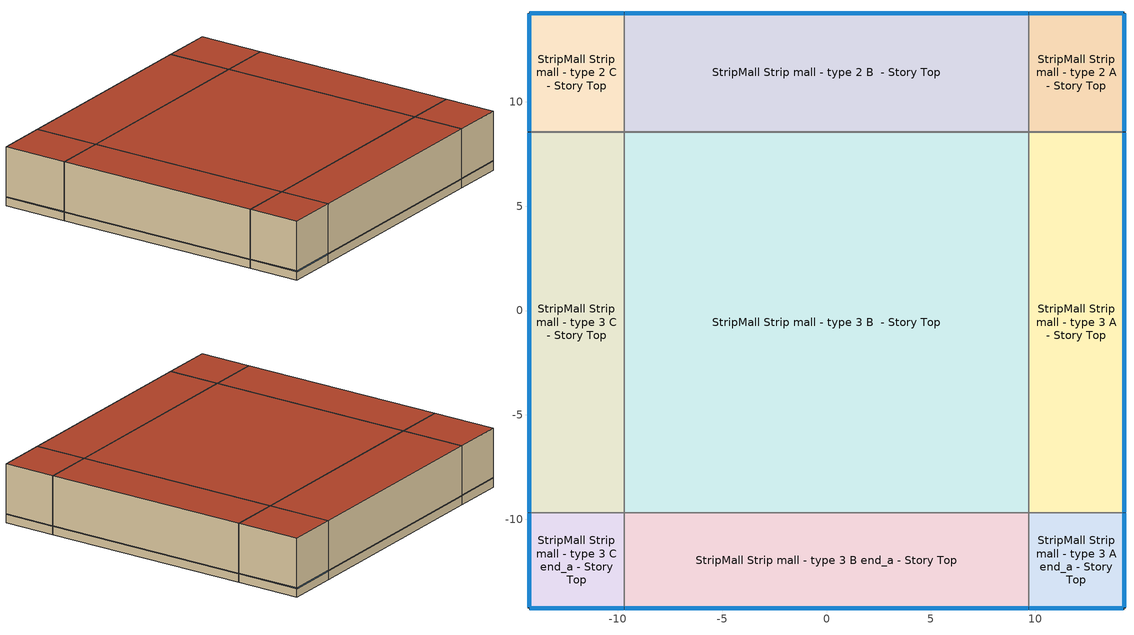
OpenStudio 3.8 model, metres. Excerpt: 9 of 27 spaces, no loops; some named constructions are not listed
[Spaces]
StripMall Strip mall - type 3 A end_a - Story Top
 floor adiabatic (Typical Interior Floor): 14.26,-14.26 9.68,-14.26 9.68,-9.68 14.26,-9.68 z5.18
 wall outside: 9.68,-14.26 14.26,-14.26 14.26,-9.68 z5.18:10.36
 wall to StripMall Strip mall - type 3 B end_a - Story Top: 9.68,-9.68 9.68,-14.26 z5.18:10.36
 wall to StripMall Strip mall - type 3 A  - Story Top: 14.26,-9.68 9.68,-9.68 z5.18:10.36
 window (Window U-0.75 SHGC 0.65): 14.26,-14.23 14.26,-9.71 / 9.71,-14.26 14.23,-14.26 z5.94:6
 roof outside: 14.26,-9.68 9.68,-9.68 9.68,-14.26 14.26,-14.26 z10.36
StripMall Strip mall - type 3 B end_a - Story Top
 floor adiabatic (Typical Interior Floor): 9.68,-14.26 -9.68,-14.26 -9.68,-9.68 9.68,-9.68 z5.18
 wall outside: -9.68,-14.26 9.68,-14.26 z5.18:10.36
 wall to StripMall Strip mall - type 3 C end_a - Story Top: -9.68,-9.68 -9.68,-14.26 z5.18:10.36
 wall to StripMall Strip mall - type 3 B  - Story Top: 9.68,-9.68 -9.68,-9.68 z5.18:10.36
 window (Window U-0.75 SHGC 0.65): -9.66,-14.26 9.66,-14.26 z5.94:6
 roof outside: 9.68,-9.68 -9.68,-9.68 -9.68,-14.26 9.68,-14.26 z10.36
StripMall Strip mall - type 3 C end_a - Story Top
 floor adiabatic (Typical Interior Floor): -9.68,-14.26 -14.26,-14.26 -14.26,-9.68 -9.68,-9.68 z5.18
 wall outside: -14.26,-9.68 -14.26,-14.26 -9.68,-14.26 z5.18:10.36
 wall to StripMall Strip mall - type 3 C  - Story Top: -9.68,-9.68 -14.26,-9.68 z5.18:10.36
 window (Window U-0.75 SHGC 0.65): -14.23,-14.26 -9.71,-14.26 / -14.26,-9.71 -14.26,-14.23 z5.94:6
 roof outside: -9.68,-9.68 -14.26,-9.68 -14.26,-14.26 -9.68,-14.26 z10.36
StripMall Strip mall - type 3 A  - Story Top
 floor adiabatic (Typical Interior Floor): 14.26,-9.68 9.68,-9.68 9.68,8.55 14.26,8.55 z5.18
 wall outside: 14.26,-9.68 14.26,8.55 z5.18:10.36
 wall to StripMall Strip mall - type 3 B  - Story Top: 9.68,8.55 9.68,-9.68 z5.18:10.36
 wall to StripMall Strip mall - type 2 A  - Story Top: 14.26,8.55 9.68,8.55 z5.18:10.36
 window (Window U-0.75 SHGC 0.65): 14.26,-9.66 14.26,8.53 z5.94:6
 roof outside: 14.26,8.55 9.68,8.55 9.68,-9.68 14.26,-9.68 z10.36
StripMall Strip mall - type 3 B  - Story Top
 floor adiabatic (Typical Interior Floor): 9.68,-9.68 -9.68,-9.68 -9.68,8.55 9.68,8.55 z5.18
 wall to StripMall Strip mall - type 3 C  - Story Top: -9.68,8.55 -9.68,-9.68 z5.18:10.36
 wall to StripMall Strip mall - type 2 B  - Story Top: 9.68,8.55 -9.68,8.55 z5.18:10.36
 roof outside: 9.68,8.55 -9.68,8.55 -9.68,-9.68 9.68,-9.68 z10.36
StripMall Strip mall - type 3 C  - Story Top
 floor adiabatic (Typical Interior Floor): -9.68,-9.68 -14.26,-9.68 -14.26,8.55 -9.68,8.55 z5.18
 wall outside: -14.26,8.55 -14.26,-9.68 z5.18:10.36
 wall to StripMall Strip mall - type 2 C  - Story Top: -9.68,8.55 -14.26,8.55 z5.18:10.36
 window (Window U-0.75 SHGC 0.65): -14.26,8.53 -14.26,-9.66 z5.94:6
 roof outside: -9.68,8.55 -14.26,8.55 -14.26,-9.68 -9.68,-9.68 z10.36
StripMall Strip mall - type 2 A  - Story Top
 floor adiabatic (Typical Interior Floor): 14.26,8.55 9.68,8.55 9.68,14.26 14.26,14.26 z5.18
 wall outside: 14.26,8.55 14.26,14.26 9.68,14.26 z5.18:10.36
 wall to StripMall Strip mall - type 2 B  - Story Top: 9.68,14.26 9.68,8.55 z5.18:10.36
 window (Window U-0.75 SHGC 0.65): 14.26,8.58 14.26,14.23 / 14.23,14.26 9.71,14.26 z5.94:6
 roof outside: 14.26,14.26 9.68,14.26 9.68,8.55 14.26,8.55 z10.36
StripMall Strip mall - type 2 B  - Story Top
 floor adiabatic (Typical Interior Floor): 9.68,8.55 -9.68,8.55 -9.68,14.26 9.68,14.26 z5.18
 wall outside: 9.68,14.26 -9.68,14.26 z5.18:10.36
 wall to StripMall Strip mall - type 2 C  - Story Top: -9.68,14.26 -9.68,8.55 z5.18:10.36
 window (Window U-0.75 SHGC 0.65): 9.66,14.26 -9.66,14.26 z5.94:6
 roof outside: 9.68,14.26 -9.68,14.26 -9.68,8.55 9.68,8.55 z10.36
StripMall Strip mall - type 2 C  - Story Top
 floor adiabatic (Typical Interior Floor): -9.68,8.55 -14.26,8.55 -14.26,14.26 -9.68,14.26 z5.18
 wall outside: -9.68,14.26 -14.26,14.26 -14.26,8.55 z5.18:10.36
 window (Window U-0.75 SHGC 0.65): -14.26,14.23 -14.26,8.58 / -9.71,14.26 -14.23,14.26 z5.94:6
 roof outside: -9.68,14.26 -14.26,14.26 -14.26,8.55 -9.68,8.55 z10.36
[Schedule:Ruleset]
Name | Default Day Schedule | Summer Design Day Schedule | Winter Design Day Schedule
FullServiceRestaurant Bldg Occ | FullServiceRestaurant Bldg Occ Default | FullServiceRestaurant Bldg Occ Summer Design Day | FullServiceRestaurant Bldg Occ Winter Design Day
FullServiceRestaurant Activity | FullServiceRestaurant Activity Default | FullServiceRestaurant Activity Summer Design Day | FullServiceRestaurant Activity Winter Design Day
FoodService_Restaurant BLDG_LIGHT_EndUseData | FoodService_Restaurant BLDG_LIGHT_EndUseData Default | FoodService_Restaurant BLDG_LIGHT_EndUseData Summer Design Day | FoodService_Restaurant BLDG_LIGHT_EndUseData Winter Design Day
FoodService_Restaurant BLDG_EQUIP_EndUseData | FoodService_Restaurant BLDG_EQUIP_EndUseData Default | FoodService_Restaurant BLDG_EQUIP_EndUseData Summer Design Day | FoodService_Restaurant BLDG_EQUIP_EndUseData Winter Design Day
FullServiceRestaurant Infil Half On | FullServiceRestaurant Infil Half On Default | FullServiceRestaurant Infil Half On Summer Design Day | FullServiceRestaurant Infil Half On Winter Design Day
FullServiceRestaurant Gas Equip | FullServiceRestaurant Gas Equip Default | FullServiceRestaurant Gas Equip Summer Design Day | FullServiceRestaurant Gas Equip Winter Design Day
FullServiceRestaurant HtgSetp | FullServiceRestaurant HtgSetp Default | Schedule Day 14 | Schedule Day 15
FullServiceRestaurant ClgSetp | FullServiceRestaurant ClgSetp Default | Schedule Day 5 | Schedule Day 6
FullServiceRestaurant HtgSetp Kitchen | FullServiceRestaurant HtgSetp Kitchen Default | Schedule Day 17 | Schedule Day 18
FullServiceRestaurant ClgSetp Kitchen | FullServiceRestaurant ClgSetp Kitchen Default | Schedule Day 8 | Schedule Day 9
FoodService_Restaurant BLDG_LIGHT_EndUseData BPR Adjusted | FoodService_Restaurant BLDG_LIGHT_EndUseData Default 1 | FoodService_Restaurant BLDG_LIGHT_EndUseData Summer Design Day 1 | FoodService_Restaurant BLDG_LIGHT_EndUseData Winter Design Day 1
FoodService_Restaurant BLDG_EQUIP_EndUseData BPR Adjusted | FoodService_Restaurant BLDG_EQUIP_EndUseData Default 1 | FoodService_Restaurant BLDG_EQUIP_EndUseData Summer Design Day 1 | FoodService_Restaurant BLDG_EQUIP_EndUseData Winter Design Day 1
[Schedule:Day]
Clothing Schedule Summer Clothes: 24, 0, 0.5
FullServiceRestaurant Bldg Occ Default: Average, 8, 0, 0, 8, 15, 0.0125, 8, 30, 0.025, 8, 45, 0.0375, 9, 0, 0.05, 9, 15, 0.0625, 9, 30, 0.075, 9, 45, 0.0875, 10, 0, 0.1, 10, 15, 0.175, 10, 30, 0.25, 10, 45, 0.325, 11, 0, 0.4, 11, 15, 0.45, 11, 30, 0.5, 11, 45, 0.55, 12, 0, 0.6, 12, 15, 0.65, 12, 30, 0.7, 12, 45, 0.75, 13, 0, 0.8, 13, 15, 0.4875, 13, 30, 0.475, 13, 45, 0.4625, 14, 0, 0.45, 14, 15, 0.4375, 14, 30, 0.425, 14, 45, 0.4125, 15, 0, 0.4, 15, 15, 0.5, 15, 30, 0.6, 15, 45, 0.7, 16, 0, 0.8, 16, 15, 0.6625, 16, 30, 0.525, 16, 45, 0.3875, 17, 0, 0.25, 17, 15, 0.3875, 17, 30, 0.525, 17, 45, 0.6625, 18, 0, 0.8, 18, 15, 0.725, 18, 30, 0.65, 18, 45, 0.575, 19, 0, 0.5, 19, 15, 0.4625, 19, 30, 0.425, 19, 45, 0.3875, 20, 0, 0.35, 20, 15, 0.3125, 20, 30, 0.275, 20, 45, 0.2375, 21, 0, 0.2, 21, 15, 0.1625, 21, 30, 0.125, 21, 45, 0.0875, 22, 0, 0.05, 22, 15, 0.0375, 22, 30, 0.025, 22, 45, 0.0125, 23, 0, 0, 24, 0, 0
FullServiceRestaurant Bldg Occ Sat Day: Average, 9, 0, 0, 9, 15, 0.0125, 9, 30, 0.025, 9, 45, 0.0375, 10, 0, 0.05, 10, 15, 0.1625, 10, 30, 0.275, 10, 45, 0.3875, 11, 0, 0.5, 12, 0, 0.5, 12, 15, 0.475, 12, 30, 0.45, 12, 45, 0.425, 13, 0, 0.4, 13, 30, 0.5, 13, 45, 0.4625, 14, 0, 0.425, 14, 15, 0.3875, 14, 30, 0.35, 14, 45, 0.3375, 15, 0, 0.325, 15, 15, 0.3125, 15, 30, 0.3, 17, 30, 0.3, 17, 45, 0.675, 18, 0, 0.65, 18, 15, 0.625, 18, 30, 0.6, 18, 45, 0.575, 19, 0, 0.55, 19, 15, 0.5, 19, 30, 0.45, 19, 45, 0.4, 20, 0, 0.35, 20, 15, 0.275, 20, 30, 0.2, 20, 45, 0.125, 21, 0, 0.05, 21, 15, 0.0375, 21, 30, 0.025, 21, 45, 0.0125, 22, 0, 0, 24, 0, 0
FullServiceRestaurant Bldg Occ Summer Design Day; FoodService_Restaurant BLDG_LIGHT_EndUseData Summer Design Day; FoodService_Restaurant BLDG_EQUIP_EndUseData Summer Design Day; FoodService_Restaurant BLDG_LIGHT_EndUseData Summer Design Day 1; FoodService_Restaurant BLDG_EQUIP_EndUseData Summer Design Day 1: 24, 0, 1
FullServiceRestaurant Bldg Occ Sun Day: Average, 9, 0, 0, 9, 15, 0.0125, 9, 30, 0.025, 9, 45, 0.0375, 10, 0, 0.05, 10, 15, 0.1625, 10, 30, 0.275, 10, 45, 0.3875, 11, 0, 0.5, 11, 30, 0.5, 11, 45, 0.4625, 12, 0, 0.425, 12, 15, 0.3875, 12, 30, 0.35, 12, 45, 0.3125, 13, 0, 0.275, 13, 15, 0.2375, 13, 30, 0.2, 13, 45, 0.466667, 14, 0, 0.433333, 14, 15, 0.4, 14, 30, 0.366667, 14, 45, 0.333333, 15, 0, 0.3, 15, 15, 0.3625, 15, 30, 0.425, 15, 45, 0.4875, 16, 0, 0.55, 16, 15, 0.575, 16, 30, 0.6, 16, 45, 0.625, 17, 0, 0.65, 17, 15, 0.6625, 17, 30, 0.675, 17, 45, 0.6875, 18, 0, 0.7, 18, 15, 0.6125, 18, 30, 0.525, 18, 45, 0.4375, 19, 0, 0.35, 19, 15, 0.3125, 19, 30, 0.275, 19, 45, 0.2375, 20, 0, 0.2, 21, 0, 0.2, 21, 15, 0.1625, 21, 30, 0.125, 21, 45, 0.0875, 22, 0, 0.05, 22, 15, 0.0375, 22, 30, 0.025, 22, 45, 0.0125, 23, 0, 0, 24, 0, 0
FullServiceRestaurant Bldg Occ Winter Design Day; FoodService_Restaurant BLDG_LIGHT_EndUseData Winter Design Day; FoodService_Restaurant BLDG_EQUIP_EndUseData Winter Design Day; FullServiceRestaurant Gas Equip Winter Design Day; FoodService_Restaurant BLDG_LIGHT_EndUseData Winter Design Day 1; FoodService_Restaurant BLDG_EQUIP_EndUseData Winter Design Day 1: 24, 0, 0
FullServiceRestaurant Activity Default; autogen FullServiceRestaurant Activity 0_day_sch: Average, 24, 0, 120
FullServiceRestaurant Activity Winter Design Day; FullServiceRestaurant Activity Summer Design Day: 24, 0, 120
FoodService_Restaurant BLDG_LIGHT_EndUseData Default: Average, 0, 15, 0.448694, 0, 30, 0.414388, 0, 45, 0.390493, 1, 0, 0.366598, 1, 15, 0.342703, 1, 30, 0.318808, 1, 45, 0.307923, 2, 0, 0.297039, 2, 15, 0.286154, 2, 30, 0.27527, 2, 45, 0.270536, 3, 0, 0.265803, 3, 15, 0.261069, 3, 30, 0.256336, 3, 45, 0.258912, 4, 0, 0.261488, 4, 15, 0.264065, 4, 30, 0.266641, 4, 45, 0.268898, 5, 0, 0.271156, 5, 15, 0.273413, 5, 30, 0.27567, 5, 45, 0.28172, 6, 0, 0.287771, 6, 15, 0.293821, 6, 30, 0.299872, 6, 45, 0.327251, 7, 0, 0.354631, 7, 15, 0.382011, 7, 30, 0.409391, 7, 45, 0.441211, 8, 0, 0.473031, 8, 15, 0.504852, 8, 30, 0.536672, 8, 45, 0.564383, 9, 0, 0.592093, 9, 15, 0.619803, 9, 30, 0.647513, 9, 45, 0.66562, 10, 0, 0.683728, 10, 15, 0.701835, 10, 30, 0.719943, 10, 45, 0.727528, 11, 0, 0.735112, 11, 15, 0.742697, 11, 30, 0.750282, 11, 45, 0.751146, 12, 0, 0.752009, 12, 15, 0.752873, 12, 30, 0.753736, 12, 45, 0.754057, 13, 0, 0.754377, 13, 15, 0.754698, 13, 30, 0.755019, 13, 45, 0.755124, 14, 0, 0.755229, 14, 15, 0.755334, 14, 30, 0.755439, 14, 45, 0.75514, 15, 0, 0.754842, 15, 15, 0.754543, 15, 30, 0.754245, 15, 45, 0.754332, 16, 0, 0.754418, 16, 15, 0.754505, 16, 30, 0.754592, 16, 45, 0.754481, 17, 0, 0.75437, 17, 15, 0.754259, 17, 30, 0.754149, 17, 45, 0.757791, 18, 0, 0.761434, 18, 15, 0.765076, 18, 30, 0.768719, 18, 45, 0.768791, 19, 0, 0.768863, 19, 15, 0.768935, 19, 30, 0.769007, 19, 45, 0.76771, 20, 0, 0.766413, 20, 15, 0.765115, 20, 30, 0.763818, 20, 45, 0.758298, 21, 0, 0.752779, 21, 15, 0.747259, 21, 30, 0.741739, 21, 45, 0.726026, 22, 0, 0.710313, 22, 15, 0.6946, 22, 30, 0.678887, 22, 45, 0.647068, 23, 0, 0.61525, 23, 15, 0.583431, 23, 30, 0.551612, 23, 45, 0.517306, 24, 0, 0.483
FoodService_Restaurant BLDG_EQUIP_EndUseData Default: Average, 0, 15, 0.0352979, 0, 30, 0.0351387, 0, 45, 0.0349795, 1, 0, 0.0348203, 1, 15, 0.0346611, 1, 30, 0.0345019, 1, 45, 0.0343426, 2, 0, 0.0341834, 2, 15, 0.0340242, 2, 30, 0.033865, 2, 45, 0.0337058, 3, 0, 0.0335466, 3, 15, 0.0333874, 3, 30, 0.0332281, 3, 45, 0.0330689, 4, 0, 0.0329097, 4, 15, 0.0327505, 4, 30, 0.0325913, 4, 45, 0.0324321, 5, 0, 0.0322729, 5, 15, 0.0321136, 5, 30, 0.0319544, 5, 45, 0.0317952, 6, 0, 0.031636, 6, 15, 0.0409573, 6, 30, 0.0502785, 6, 45, 0.0595997, 7, 0, 0.068921, 7, 15, 0.0901505, 7, 30, 0.11138, 7, 45, 0.132609, 8, 0, 0.153839, 8, 15, 0.15955, 8, 30, 0.165261, 8, 45, 0.170972, 9, 0, 0.176683, 9, 15, 0.181556, 9, 30, 0.186428, 9, 45, 0.191301, 10, 0, 0.196174, 10, 15, 0.214018, 10, 30, 0.231862, 10, 45, 0.249706, 11, 0, 0.26755, 11, 15, 0.331263, 11, 30, 0.394975, 11, 45, 0.458688, 12, 0, 0.522401, 12, 15, 0.525517, 12, 30, 0.528632, 12, 45, 0.531748, 13, 0, 0.534863, 13, 15, 0.533293, 13, 30, 0.531723, 13, 45, 0.530153, 14, 0, 0.528583, 14, 15, 0.530897, 14, 30, 0.533211, 14, 45, 0.535525, 15, 0, 0.537839, 15, 15, 0.539856, 15, 30, 0.541874, 15, 45, 0.543891, 16, 0, 0.545909, 16, 15, 0.540587, 16, 30, 0.535265, 16, 45, 0.529943, 17, 0, 0.524621, 17, 15, 0.514212, 17, 30, 0.503803, 17, 45, 0.493393, 18, 0, 0.482984, 18, 15, 0.465932, 18, 30, 0.44888, 18, 45, 0.431828, 19, 0, 0.414776, 19, 15, 0.374302, 19, 30, 0.333829, 19, 45, 0.293355, 20, 0, 0.252882, 20, 15, 0.216473, 20, 30, 0.180064, 20, 45, 0.143655, 21, 0, 0.107246, 21, 15, 0.093217, 21, 30, 0.079188, 21, 45, 0.065159, 22, 0, 0.05113, 22, 15, 0.047371, 22, 30, 0.043612, 22, 45, 0.039853, 23, 0, 0.036094, 23, 15, 0.0359348, 23, 30, 0.0357756, 23, 45, 0.0356164, 24, 0, 0.0354571
FoodService_Restaurant BLDG_EQUIP_EndUseData Fri Day: Average, 0, 15, 0.398961, 0, 30, 0.398902, 0, 45, 0.398842, 1, 0, 0.398782, 1, 15, 0.398723, 1, 30, 0.398663, 1, 45, 0.398603, 2, 0, 0.398543, 2, 15, 0.398484, 2, 30, 0.398424, 2, 45, 0.398364, 3, 0, 0.398305, 3, 15, 0.398245, 3, 30, 0.398185, 3, 45, 0.398125, 4, 0, 0.398066, 4, 15, 0.398006, 4, 30, 0.397946, 4, 45, 0.397887, 5, 0, 0.397827, 5, 15, 0.397767, 5, 30, 0.397708, 5, 45, 0.397648, 6, 0, 0.397588, 6, 15, 0.401087, 6, 30, 0.404585, 6, 45, 0.408084, 7, 0, 0.411583, 7, 15, 0.419436, 7, 30, 0.427289, 7, 45, 0.435142, 8, 0, 0.442995, 8, 15, 0.445173, 8, 30, 0.447352, 8, 45, 0.44953, 9, 0, 0.451709, 9, 15, 0.453488, 9, 30, 0.455267, 9, 45, 0.457046, 10, 0, 0.458825, 10, 15, 0.465316, 10, 30, 0.471808, 10, 45, 0.478299, 11, 0, 0.48479, 11, 15, 0.516452, 11, 30, 0.548113, 11, 45, 0.579774, 12, 0, 0.611436, 12, 15, 0.611495, 12, 30, 0.611555, 12, 45, 0.611614, 13, 0, 0.611674, 13, 15, 0.609474, 13, 30, 0.607274, 13, 45, 0.605075, 14, 0, 0.602875, 14, 15, 0.601018, 14, 30, 0.599162, 14, 45, 0.597305, 15, 0, 0.595449, 15, 15, 0.596588, 15, 30, 0.597728, 15, 45, 0.598868, 16, 0, 0.600007, 16, 15, 0.598152, 16, 30, 0.596296, 16, 45, 0.594441, 17, 0, 0.592586, 17, 15, 0.58935, 17, 30, 0.586114, 17, 45, 0.582878, 18, 0, 0.579642, 18, 15, 0.574413, 18, 30, 0.569185, 18, 45, 0.563956, 19, 0, 0.558727, 19, 15, 0.550574, 19, 30, 0.54242, 19, 45, 0.534267, 20, 0, 0.526113, 20, 15, 0.512197, 20, 30, 0.49828, 20, 45, 0.484364, 21, 0, 0.470447, 21, 15, 0.454205, 21, 30, 0.437963, 21, 45, 0.421721, 22, 0, 0.40548, 22, 15, 0.403925, 22, 30, 0.40237, 22, 45, 0.400815, 23, 0, 0.39926, 23, 15, 0.3992, 23, 30, 0.39914, 23, 45, 0.399081, 24, 0, 0.399021
FoodService_Restaurant BLDG_EQUIP_EndUseData Sat Day: Average, 0, 15, 0.129569, 0, 30, 0.130344, 0, 45, 0.131119, 1, 0, 0.131894, 1, 15, 0.132669, 1, 30, 0.133444, 1, 45, 0.134219, 2, 0, 0.134994, 2, 15, 0.135769, 2, 30, 0.136544, 2, 45, 0.137319, 3, 0, 0.138094, 3, 15, 0.13887, 3, 30, 0.139645, 3, 45, 0.14042, 4, 0, 0.141195, 4, 15, 0.14197, 4, 30, 0.142745, 4, 45, 0.14352, 5, 0, 0.144295, 5, 15, 0.14507, 5, 30, 0.145845, 5, 45, 0.14662, 6, 0, 0.147395, 6, 15, 0.14817, 6, 30, 0.148945, 6, 45, 0.14972, 7, 0, 0.150495, 7, 15, 0.16799, 7, 30, 0.185486, 7, 45, 0.202981, 8, 0, 0.220477, 8, 15, 0.225469, 8, 30, 0.230461, 8, 45, 0.235452, 9, 0, 0.240444, 9, 15, 0.243274, 9, 30, 0.246104, 9, 45, 0.248934, 10, 0, 0.251764, 10, 15, 0.266831, 10, 30, 0.281899, 10, 45, 0.296966, 11, 0, 0.312033, 11, 15, 0.344061, 11, 30, 0.376088, 11, 45, 0.408116, 12, 0, 0.440143, 12, 15, 0.460618, 12, 30, 0.481092, 12, 45, 0.501566, 13, 0, 0.52204, 13, 15, 0.628471, 13, 30, 0.622348, 13, 45, 0.617435, 14, 0, 0.612523, 14, 15, 0.60761, 14, 30, 0.602697, 14, 45, 0.598325, 15, 0, 0.593952, 15, 15, 0.58958, 15, 30, 0.585207, 15, 45, 0.584537, 16, 0, 0.583868, 16, 15, 0.583198, 16, 30, 0.582528, 16, 45, 0.581744, 17, 0, 0.580961, 17, 15, 0.580177, 17, 30, 0.579393, 17, 45, 0.505495, 18, 0, 0.481287, 18, 15, 0.464361, 18, 30, 0.447434, 18, 45, 0.430508, 19, 0, 0.413582, 19, 15, 0.381324, 19, 30, 0.349067, 19, 45, 0.316809, 20, 0, 0.284552, 20, 15, 0.257182, 20, 30, 0.229812, 20, 45, 0.202443, 21, 0, 0.175073, 21, 15, 0.164389, 21, 30, 0.153705, 21, 45, 0.143021, 22, 0, 0.132336, 22, 15, 0.130676, 22, 30, 0.129015, 22, 45, 0.127355, 23, 0, 0.125694, 23, 15, 0.126469, 23, 30, 0.127244, 23, 45, 0.128019, 24, 0, 0.128794
FoodService_Restaurant BLDG_EQUIP_EndUseData Sun Day: Average, 0, 15, 0.13147, 0, 30, 0.13117, 0, 45, 0.13087, 1, 0, 0.13057, 1, 15, 0.13027, 1, 30, 0.129971, 1, 45, 0.129671, 2, 0, 0.129371, 2, 15, 0.129071, 2, 30, 0.128771, 2, 45, 0.128471, 3, 0, 0.128171, 3, 15, 0.127871, 3, 30, 0.127571, 3, 45, 0.127271, 4, 0, 0.126971, 4, 15, 0.126671, 4, 30, 0.126371, 4, 45, 0.126071, 5, 0, 0.125771, 5, 15, 0.125471, 5, 30, 0.125171, 5, 45, 0.124872, 6, 0, 0.124572, 6, 15, 0.129852, 6, 30, 0.135133, 6, 45, 0.140414, 7, 0, 0.145695, 7, 15, 0.16135, 7, 30, 0.177004, 7, 45, 0.192658, 8, 0, 0.208313, 8, 15, 0.214289, 8, 30, 0.220266, 8, 45, 0.226243, 9, 0, 0.232219, 9, 15, 0.234678, 9, 30, 0.237137, 9, 45, 0.239597, 10, 0, 0.242056, 10, 15, 0.253685, 10, 30, 0.265313, 10, 45, 0.276942, 11, 0, 0.288571, 11, 15, 0.371365, 11, 30, 0.454159, 11, 45, 0.536952, 12, 0, 0.619746, 12, 15, 0.620524, 12, 30, 0.621302, 12, 45, 0.62208, 13, 0, 0.622858, 13, 15, 0.620181, 13, 30, 0.617504, 13, 45, 0.614827, 14, 0, 0.61215, 14, 15, 0.607262, 14, 30, 0.602374, 14, 45, 0.597486, 15, 0, 0.592598, 15, 15, 0.582406, 15, 30, 0.572214, 15, 45, 0.562022, 16, 0, 0.55183, 16, 15, 0.546589, 16, 30, 0.541348, 16, 45, 0.536106, 17, 0, 0.530865, 17, 15, 0.522681, 17, 30, 0.514496, 17, 45, 0.506312, 18, 0, 0.498128, 18, 15, 0.483575, 18, 30, 0.469022, 18, 45, 0.454469, 19, 0, 0.439916, 19, 15, 0.405607, 19, 30, 0.371297, 19, 45, 0.336988, 20, 0, 0.302679, 20, 15, 0.273198, 20, 30, 0.243717, 20, 45, 0.214236, 21, 0, 0.184755, 21, 15, 0.182142, 21, 30, 0.179529, 21, 45, 0.176916, 22, 0, 0.174303, 22, 15, 0.16397, 22, 30, 0.153637, 22, 45, 0.143303, 23, 0, 0.13297, 23, 15, 0.13267, 23, 30, 0.13237, 23, 45, 0.13207, 24, 0, 0.13177
FullServiceRestaurant Infil Half On Default; FullServiceRestaurant Infil Half On Winter Design Day; FullServiceRestaurant Infil Half On Summer Design Day; FullServiceRestaurant Infil Half On Default|WntrDsn|SmrDsn|Sun|Sat Day: 5, 0, 1, 24, 0, 0.5
FullServiceRestaurant Gas Equip Default; autogen FullServiceRestaurant Gas Equip 1_day_sch: Average, 0, 15, 0.0275, 0, 30, 0.02, 4, 30, 0.02, 4, 45, 0.0275, 5, 0, 0.035, 5, 15, 0.0425, 5, 30, 0.05, 5, 45, 0.0625, 6, 0, 0.075, 6, 15, 0.0875, 6, 30, 0.1, 6, 45, 0.1125, 7, 0, 0.125, 7, 15, 0.1375, 7, 30, 0.15, 7, 45, 0.1625, 8, 0, 0.175, 8, 15, 0.1875, 8, 30, 0.2, 8, 45, 0.1875, 9, 0, 0.175, 9, 15, 0.1625, 9, 30, 0.15, 9, 45, 0.175, 10, 0, 0.2, 10, 15, 0.225, 10, 30, 0.25, 12, 30, 0.25, 12, 45, 0.2375, 13, 0, 0.225, 13, 15, 0.2125, 13, 30, 0.2, 13, 45, 0.1875, 14, 0, 0.175, 14, 15, 0.1625, 14, 30, 0.15, 14, 45, 0.1625, 15, 0, 0.175, 15, 15, 0.1875, 15, 30, 0.2, 15, 45, 0.225, 16, 0, 0.25, 16, 15, 0.275, 16, 30, 0.3, 18, 0, 0.3, 18, 15, 0.2875, 18, 30, 0.275, 18, 45, 0.2625, 19, 0, 0.25, 19, 15, 0.2375, 19, 30, 0.225, 19, 45, 0.2125, 20, 0, 0.2, 20, 30, 0.2, 20, 45, 0.1875, 21, 0, 0.175, 21, 15, 0.1625, 21, 30, 0.15, 21, 45, 0.1375, 22, 0, 0.125, 22, 15, 0.1125, 22, 30, 0.1, 22, 45, 0.0875, 23, 0, 0.075, 23, 15, 0.0625, 23, 30, 0.05, 23, 45, 0.0425, 24, 0, 0.035
FullServiceRestaurant Gas Equip Default|Sun Day: Average, 8, 0, 0.02, 8, 15, 0.0275, 8, 30, 0.035, 8, 45, 0.0425, 9, 0, 0.05, 9, 15, 0.0625, 9, 30, 0.075, 9, 45, 0.0875, 10, 0, 0.1, 10, 15, 0.1125, 10, 30, 0.125, 10, 45, 0.1375, 11, 0, 0.15, 11, 15, 0.1625, 11, 30, 0.175, 11, 45, 0.1875, 12, 0, 0.2, 12, 15, 0.2125, 12, 30, 0.225, 12, 45, 0.2375, 13, 0, 0.25, 13, 15, 0.2375, 13, 30, 0.225, 13, 45, 0.2125, 14, 0, 0.2, 14, 15, 0.1875, 14, 30, 0.175, 14, 45, 0.1625, 15, 0, 0.15, 15, 15, 0.1625, 15, 30, 0.175, 15, 45, 0.1875, 16, 0, 0.2, 16, 15, 0.225, 16, 30, 0.25, 16, 45, 0.275, 17, 0, 0.3, 18, 0, 0.3, 18, 15, 0.1875, 18, 30, 0.175, 18, 45, 0.1625, 19, 0, 0.15, 19, 15, 0.1375, 19, 30, 0.125, 19, 45, 0.1125, 20, 0, 0.1, 20, 15, 0.0875, 20, 30, 0.075, 20, 45, 0.0625, 21, 0, 0.05, 21, 15, 0.0425, 21, 30, 0.035, 21, 45, 0.0275, 22, 0, 0.02, 24, 0, 0.02
FullServiceRestaurant Gas Equip Summer Design Day: 24, 0, 0.25
Mercantile_Retail BLDG_LIGHT_EndUseData Sun Day: Average, 0, 15, 0.0104629, 0, 30, 0.010008, 0, 45, 0.00955307, 1, 0, 0.00909816, 1, 15, 0.00864325, 1, 30, 0.00818835, 1, 45, 0.00773344, 2, 0, 0.00727853, 2, 15, 0.00682362, 2, 30, 0.00636871, 2, 45, 0.00591381, 3, 0, 0.0054589, 3, 15, 0.00500399, 3, 30, 0.00454908, 3, 45, 0.00409417, 4, 0, 0.00363926, 4, 15, 0.00318436, 4, 30, 0.00272945, 4, 45, 0.00227454, 5, 0, 0.00181963, 5, 15, 0.00136472, 5, 30, 0.000909816, 5, 45, 0.000454908, 6, 0, 0, 6, 15, 0.000416251, 6, 30, 0.000832503, 6, 45, 0.00124875, 7, 0, 0.00166501, 7, 15, 0.00258467, 7, 30, 0.00350433, 7, 45, 0.004424, 8, 0, 0.00534366, 8, 15, 0.00757475, 8, 30, 0.00980583, 8, 45, 0.0120369, 9, 0, 0.014268, 9, 15, 0.0188815, 9, 30, 0.023495, 9, 45, 0.0281085, 10, 0, 0.032722, 10, 15, 0.0585472, 10, 30, 0.0843724, 10, 45, 0.110198, 11, 0, 0.136023, 11, 15, 0.344393, 11, 30, 0.552762, 11, 45, 0.761132, 12, 0, 0.969502, 12, 15, 0.969588, 12, 30, 0.969674, 12, 45, 0.969761, 13, 0, 0.969847, 13, 15, 0.96994, 13, 30, 0.970033, 13, 45, 0.970126, 14, 0, 0.970219, 14, 15, 0.970234, 14, 30, 0.970249, 14, 45, 0.970264, 15, 0, 0.970279, 15, 15, 0.961122, 15, 30, 0.951964, 15, 45, 0.942807, 16, 0, 0.93365, 16, 15, 0.895869, 16, 30, 0.858087, 16, 45, 0.820306, 17, 0, 0.782524, 17, 15, 0.730836, 17, 30, 0.679148, 17, 45, 0.62746, 18, 0, 0.575772, 18, 15, 0.527988, 18, 30, 0.480203, 18, 45, 0.432419, 19, 0, 0.384635, 19, 15, 0.330245, 19, 30, 0.275856, 19, 45, 0.221466, 20, 0, 0.167076, 20, 15, 0.141874, 20, 30, 0.116673, 20, 45, 0.0914719, 21, 0, 0.0662706, 21, 15, 0.0558341, 21, 30, 0.0453976, 21, 45, 0.034961, 22, 0, 0.0245245, 22, 15, 0.0215778, 22, 30, 0.018631, 22, 45, 0.0156842, 23, 0, 0.0127374, 23, 15, 0.0122825, 23, 30, 0.0118276, 23, 45, 0.0113727, 24, 0, 0.0109178
Mercantile_Retail BLDG_EQUIP_EndUseData Wknd Day: Average, 0, 15, 0.250536, 0, 30, 0.228013, 0, 45, 0.224603, 1, 0, 0.221194, 1, 15, 0.217785, 1, 30, 0.214376, 1, 45, 0.208135, 2, 0, 0.201895, 2, 15, 0.195654, 2, 30, 0.189413, 2, 45, 0.183115, 3, 0, 0.176817, 3, 15, 0.170518, 3, 30, 0.16422, 3, 45, 0.159828, 4, 0, 0.155437, 4, 15, 0.151045, 4, 30, 0.146654, 4, 45, 0.14544, 5, 0, 0.144227, 5, 15, 0.143013, 5, 30, 0.1418, 5, 45, 0.146018, 6, 0, 0.150236, 6, 15, 0.154455, 6, 30, 0.158673, 6, 45, 0.164913, 7, 0, 0.171154, 7, 15, 0.177394, 7, 30, 0.183635, 7, 45, 0.191262, 8, 0, 0.19889, 8, 15, 0.206517, 8, 30, 0.214145, 8, 45, 0.224141, 9, 0, 0.234138, 9, 15, 0.244134, 9, 30, 0.254131, 9, 45, 0.260024, 10, 0, 0.265918, 10, 15, 0.271812, 10, 30, 0.277706, 10, 45, 0.283947, 11, 0, 0.290187, 11, 15, 0.296428, 11, 30, 0.302668, 11, 45, 0.314341, 12, 0, 0.326013, 12, 15, 0.337685, 12, 30, 0.349357, 12, 45, 0.365132, 13, 0, 0.380907, 13, 15, 0.396682, 13, 30, 0.412457, 13, 45, 0.432045, 14, 0, 0.451634, 14, 15, 0.471222, 14, 30, 0.490811, 14, 45, 0.514559, 15, 0, 0.538308, 15, 15, 0.562057, 15, 30, 0.585806, 15, 45, 0.603835, 16, 0, 0.621863, 16, 15, 0.639891, 16, 30, 0.65792, 16, 45, 0.668494, 17, 0, 0.679068, 17, 15, 0.689643, 17, 30, 0.700217, 17, 45, 0.702413, 18, 0, 0.704608, 18, 15, 0.706804, 18, 30, 0.709, 18, 45, 0.703684, 19, 0, 0.698368, 19, 15, 0.693052, 19, 30, 0.687736, 19, 45, 0.674561, 20, 0, 0.661387, 20, 15, 0.648212, 20, 30, 0.635037, 20, 45, 0.614582, 21, 0, 0.594127, 21, 15, 0.573672, 21, 30, 0.553216, 21, 45, 0.526347, 22, 0, 0.499478, 22, 15, 0.472609, 22, 30, 0.44574, 22, 45, 0.413832, 23, 0, 0.381924, 23, 15, 0.350016, 23, 30, 0.318108, 23, 45, 0.295584, 24, 0, 0.27306
StripMall Infil Half On Sat Day: 6, 0, 1, 22, 0, 0.5, 24, 0, 1
StripMall Infil Half On Sun Day: 8, 0, 1, 17, 0, 0.5, 24, 0, 1
27 space(s) Occ Sch Sunday 1: Average, 8, 0, 0, 8, 15, 0.00293922, 8, 30, 0.00587843, 8, 45, 0.00881765, 9, 0, 0.0117569, 9, 15, 0.0348872, 9, 30, 0.0580176, 9, 45, 0.0811479, 10, 0, 0.104278, 10, 15, 0.0782087, 10, 30, 0.0521391, 10, 45, 0.0260696, 11, 0, 0, 11, 15, 0.0255584, 11, 30, 0.0511168, 11, 45, 0.0766752, 12, 0, 0.102234, 12, 15, 0.0766752, 12, 30, 0.0511168, 12, 45, 0.0255584, 13, 0, 0, 13, 15, 0.0115013, 13, 30, 0.0230026, 13, 45, 0.0345038, 14, 0, 0.0460051, 14, 15, 0.0403823, 14, 30, 0.0347594, 14, 45, 0.0291366, 15, 0, 0.0235137, 15, 15, 0.0187854, 15, 30, 0.0140571, 15, 45, 0.00932881, 16, 0, 0.00460051, 16, 15, 0.00626181, 16, 30, 0.0079231, 16, 45, 0.0095844, 17, 0, 0.0112457, 17, 15, 0.0287532, 17, 30, 0.0462607, 17, 45, 0.0637682, 18, 0, 0.0812757, 18, 15, 0.0696466, 18, 30, 0.0580176, 18, 45, 0.0463885, 19, 0, 0.0347594, 19, 15, 0.0260696, 19, 30, 0.0173797, 19, 45, 0.00868985, 20, 0, 0, 21, 0, 0, 21, 15, 0.00293922, 21, 30, 0.00587843, 21, 45, 0.00881765, 22, 0, 0.0117569, 22, 15, 0.00881765, 22, 30, 0.00587843, 22, 45, 0.00293922, 23, 0, 0, 24, 0, 0
27 space(s) Occ Sch Saturday 1: Average, 8, 0, 0, 8, 15, 0.00293922, 8, 30, 0.00587843, 8, 45, 0.00881765, 9, 0, 0.0117569, 9, 15, 0.0419158, 9, 30, 0.0720747, 9, 45, 0.102234, 10, 0, 0.132392, 10, 15, 0.106195, 10, 30, 0.0799978, 10, 45, 0.0538004, 11, 0, 0.0276031, 11, 15, 0.0359095, 11, 30, 0.044216, 11, 45, 0.0525225, 12, 0, 0.060829, 12, 15, 0.05035, 12, 30, 0.0398711, 12, 45, 0.0293922, 13, 0, 0.0189132, 13, 15, 0.0176353, 13, 30, 0.0352706, 13, 45, 0.0292644, 14, 0, 0.0232581, 14, 15, 0.0172519, 14, 30, 0.0112457, 14, 45, 0.00843427, 15, 0, 0.00562285, 15, 15, 0.00281142, 15, 30, 0, 15, 45, 0.0139293, 16, 0, 0.0278586, 16, 15, 0.041788, 16, 30, 0.0557173, 16, 45, 0.0465163, 17, 0, 0.0373153, 17, 15, 0.0281142, 17, 30, 0.0189132, 17, 45, 0.0452384, 18, 0, 0.0511168, 18, 15, 0.0499667, 18, 30, 0.0488165, 18, 45, 0.0476664, 19, 0, 0.0465163, 19, 15, 0.0348872, 19, 30, 0.0232581, 19, 45, 0.0116291, 20, 0, 0, 20, 15, 0.00293922, 20, 30, 0.00587843, 20, 45, 0.00881765, 21, 0, 0.0117569, 21, 15, 0.00881765, 21, 30, 0.00587843, 21, 45, 0.00293922, 22, 0, 0, 24, 0, 0
FullServiceRestaurant HtgSetp Default; FullServiceRestaurant HtgSetp Kitchen Default; autogen FullServiceRestaurant HtgSetp 0_day_sch; autogen FullServiceRestaurant HtgSetp Kitchen 0_day_sch: Average, 1, 0, 20, 5, 0, 15.5556, 24, 0, 20
FullServiceRestaurant ClgSetp Default; FullServiceRestaurant ClgSetp Kitchen Default; autogen FullServiceRestaurant ClgSetp 0_day_sch; autogen FullServiceRestaurant ClgSetp Kitchen 0_day_sch: Average, 1, 0, 21.6667, 5, 0, 27.2222, 24, 0, 21.6667
Building Hours of Operation NonResidential Sunday: 10, 30, 0, 19, 30, 1, 24, 0, 0
autogen FoodService_Restaurant BLDG_LIGHT_EndUseData 0_day_sch: Average, 0, 15, 0.288537, 0, 30, 0.237078, 0, 45, 0.201236, 1, 0, 0.165393, 1, 15, 0.129551, 1, 30, 0.0937087, 1, 45, 0.0773817, 2, 0, 0.0610548, 2, 15, 0.0447278, 2, 30, 0.0284009, 2, 45, 0.0213007, 3, 0, 0.0142004, 3, 15, 0.00710022, 3, 30, 0, 3, 45, 0.00386461, 4, 0, 0.00772923, 4, 15, 0.0115938, 4, 30, 0.0154585, 4, 45, 0.0188442, 5, 0, 0.02223, 5, 15, 0.0256158, 5, 30, 0.0290016, 5, 45, 0.0380772, 6, 0, 0.0471529, 6, 15, 0.0562286, 6, 30, 0.0653042, 6, 45, 0.106374, 7, 0, 0.147443, 7, 15, 0.188513, 7, 30, 0.229582, 7, 45, 0.277313, 8, 0, 0.325044, 8, 15, 0.372774, 8, 30, 0.420505, 8, 45, 0.46207, 9, 0, 0.503635, 9, 15, 0.545201, 9, 30, 0.586766, 9, 45, 0.613927, 10, 0, 0.641088, 10, 15, 0.668249, 10, 30, 0.69541, 10, 45, 0.706788, 11, 0, 0.718165, 11, 15, 0.729542, 11, 30, 0.74092, 11, 45, 0.742215, 12, 0, 0.74351, 12, 15, 0.744805, 12, 30, 0.746101, 12, 45, 0.746581, 13, 0, 0.747062, 13, 15, 0.747543, 13, 30, 0.748024, 13, 45, 0.748182, 14, 0, 0.74834, 14, 15, 0.748497, 14, 30, 0.748655, 14, 45, 0.748207, 15, 0, 0.747759, 15, 15, 0.747311, 15, 30, 0.746864, 15, 45, 0.746994, 16, 0, 0.747124, 16, 15, 0.747254, 16, 30, 0.747384, 16, 45, 0.747218, 17, 0, 0.747052, 17, 15, 0.746886, 17, 30, 0.746719, 17, 45, 0.752183, 18, 0, 0.757647, 18, 15, 0.76311, 18, 30, 0.768574, 18, 45, 0.768682, 19, 0, 0.768791, 19, 15, 0.768899, 19, 30, 0.769007, 19, 45, 0.767061, 20, 0, 0.765115, 20, 15, 0.76317, 20, 30, 0.761224, 20, 45, 0.752944, 21, 0, 0.744664, 21, 15, 0.736384, 21, 30, 0.728105, 21, 45, 0.704535, 22, 0, 0.680966, 22, 15, 0.657397, 22, 30, 0.633827, 22, 45, 0.586099, 23, 0, 0.538371, 23, 15, 0.490643, 23, 30, 0.442914, 23, 45, 0.391455, 24, 0, 0.339996
autogen Schedule Rule 16 1_day_sch: Average, 0, 15, 0.508422, 0, 30, 0.498568, 0, 45, 0.497076, 1, 0, 0.495585, 1, 15, 0.494093, 1, 30, 0.492602, 1, 45, 0.489872, 2, 0, 0.487141, 2, 15, 0.484411, 2, 30, 0.481681, 2, 45, 0.478925, 3, 0, 0.47617, 3, 15, 0.473414, 3, 30, 0.470659, 3, 45, 0.468737, 4, 0, 0.466816, 4, 15, 0.464895, 4, 30, 0.462974, 4, 45, 0.462443, 5, 0, 0.461912, 5, 15, 0.461381, 5, 30, 0.46085, 5, 45, 0.462695, 6, 0, 0.464541, 6, 15, 0.466386, 6, 30, 0.468232, 6, 45, 0.470962, 7, 0, 0.473692, 7, 15, 0.476423, 7, 30, 0.479153, 7, 45, 0.48249, 8, 0, 0.485827, 8, 15, 0.489164, 8, 30, 0.492501, 8, 45, 0.496874, 9, 0, 0.501248, 9, 15, 0.505621, 9, 30, 0.509995, 9, 45, 0.512573, 10, 0, 0.515152, 10, 15, 0.51773, 10, 30, 0.520309, 10, 45, 0.523039, 11, 0, 0.525769, 11, 15, 0.5285, 11, 30, 0.53123, 11, 45, 0.536337, 12, 0, 0.541443, 12, 15, 0.54655, 12, 30, 0.551656, 12, 45, 0.558558, 13, 0, 0.565459, 13, 15, 0.572361, 13, 30, 0.579262, 13, 45, 0.587832, 14, 0, 0.596402, 14, 15, 0.604972, 14, 30, 0.613542, 14, 45, 0.623932, 15, 0, 0.634322, 15, 15, 0.644713, 15, 30, 0.655103, 15, 45, 0.66299, 16, 0, 0.670878, 16, 15, 0.678765, 16, 30, 0.686652, 16, 45, 0.691279, 17, 0, 0.695905, 17, 15, 0.700531, 17, 30, 0.705157, 17, 45, 0.706118, 18, 0, 0.707079, 18, 15, 0.708039, 18, 30, 0.709, 18, 45, 0.706674, 19, 0, 0.704348, 19, 15, 0.702023, 19, 30, 0.699697, 19, 45, 0.693933, 20, 0, 0.688169, 20, 15, 0.682405, 20, 30, 0.676641, 20, 45, 0.667692, 21, 0, 0.658743, 21, 15, 0.649794, 21, 30, 0.640845, 21, 45, 0.629089, 22, 0, 0.617334, 22, 15, 0.605579, 22, 30, 0.593824, 22, 45, 0.579864, 23, 0, 0.565904, 23, 15, 0.551945, 23, 30, 0.537985, 23, 45, 0.528131, 24, 0, 0.518276
autogen Mercantile_Retail BLDG_LIGHT_EndUseData 1_day_sch: Average, 0, 15, 0.0329501, 0, 30, 0.0198038, 0, 45, 0.0174198, 1, 0, 0.0150358, 1, 15, 0.0126519, 1, 30, 0.0102679, 1, 45, 0.00819161, 2, 0, 0.00611536, 2, 15, 0.0040391, 2, 30, 0.00196284, 2, 45, 0.00147213, 3, 0, 0.000981422, 3, 15, 0.000490711, 3, 30, 0, 3, 45, 0.00190581, 4, 0, 0.00381163, 4, 15, 0.00571744, 4, 30, 0.00762326, 4, 45, 0.0142924, 5, 0, 0.0209616, 5, 15, 0.0276308, 5, 30, 0.0343, 5, 45, 0.0514696, 6, 0, 0.0686393, 6, 15, 0.0858089, 6, 30, 0.102979, 6, 45, 0.163522, 7, 0, 0.224066, 7, 15, 0.28461, 7, 30, 0.345154, 7, 45, 0.448142, 8, 0, 0.551131, 8, 15, 0.65412, 8, 30, 0.757108, 8, 45, 0.802814, 9, 0, 0.84852, 9, 15, 0.894225, 9, 30, 0.939931, 9, 45, 0.94742, 10, 0, 0.95491, 10, 15, 0.9624, 10, 30, 0.969889, 10, 45, 0.970082, 11, 0, 0.970275, 11, 15, 0.970468, 11, 30, 0.970661, 11, 45, 0.9707, 12, 0, 0.970739, 12, 15, 0.970778, 12, 30, 0.970817, 12, 45, 0.970881, 13, 0, 0.970945, 13, 15, 0.971009, 13, 30, 0.971073, 13, 45, 0.971138, 14, 0, 0.971204, 14, 15, 0.971269, 14, 30, 0.971334, 14, 45, 0.971335, 15, 0, 0.971336, 15, 15, 0.971337, 15, 30, 0.971338, 15, 45, 0.971346, 16, 0, 0.971354, 16, 15, 0.971361, 16, 30, 0.971369, 16, 45, 0.971329, 17, 0, 0.971288, 17, 15, 0.971247, 17, 30, 0.971207, 17, 45, 0.971116, 18, 0, 0.971026, 18, 15, 0.970936, 18, 30, 0.970845, 18, 45, 0.970686, 19, 0, 0.970527, 19, 15, 0.970367, 19, 30, 0.970208, 19, 45, 0.969345, 20, 0, 0.968483, 20, 15, 0.96762, 20, 30, 0.966758, 20, 45, 0.933076, 21, 0, 0.899394, 21, 15, 0.865712, 21, 30, 0.83203, 21, 45, 0.717139, 22, 0, 0.602248, 22, 15, 0.487357, 22, 30, 0.372466, 22, 45, 0.297447, 23, 0, 0.222427, 23, 15, 0.147408, 23, 30, 0.0723891, 23, 45, 0.0592428, 24, 0, 0.0460965
FoodService_Restaurant BLDG_LIGHT_EndUseData Default 1: No, 0, 15, 0.288537, 0, 30, 0.237078, 0, 45, 0.201236, 1, 0, 0.165393, 1, 15, 0.129551, 1, 30, 0.0937087, 1, 45, 0.0773817, 2, 0, 0.0610548, 2, 15, 0.0447278, 2, 30, 0.0284009, 2, 45, 0.0213007, 3, 0, 0.0142004, 3, 15, 0.00710022, 3, 30, 0, 3, 45, 0.00386461, 4, 0, 0.00772923, 4, 15, 0.0115938, 4, 30, 0.0154585, 4, 45, 0.0188442, 5, 0, 0.02223, 5, 15, 0.0256158, 5, 30, 0.0290016, 5, 45, 0.0380772, 6, 0, 0.0471529, 6, 15, 0.0562286, 6, 30, 0.0653042, 6, 45, 0.106374, 7, 0, 0.147443, 7, 15, 0.188513, 7, 30, 0.229582, 7, 45, 0.277313, 8, 0, 0.325044, 8, 15, 0.372774, 8, 30, 0.420505, 8, 45, 0.46207, 9, 0, 0.503635, 9, 15, 0.545201, 9, 30, 0.586766, 9, 45, 0.613927, 10, 0, 0.641088, 10, 15, 0.668249, 10, 30, 0.69541, 10, 45, 0.706788, 11, 0, 0.718165, 11, 15, 0.729542, 11, 30, 0.74092, 11, 45, 0.742215, 12, 0, 0.74351, 12, 15, 0.744805, 12, 30, 0.746101, 12, 45, 0.746581, 13, 0, 0.747062, 13, 15, 0.747543, 13, 30, 0.748024, 13, 45, 0.748182, 14, 0, 0.74834, 14, 15, 0.748497, 14, 30, 0.748655, 14, 45, 0.748207, 15, 0, 0.747759, 15, 15, 0.747311, 15, 30, 0.746864, 15, 45, 0.746994, 16, 0, 0.747124, 16, 15, 0.747254, 16, 30, 0.747384, 16, 45, 0.747218, 17, 0, 0.747052, 17, 15, 0.746886, 17, 30, 0.746719, 17, 45, 0.752183, 18, 0, 0.757647, 18, 15, 0.76311, 18, 30, 0.768574, 18, 45, 0.768682, 19, 0, 0.768791, 19, 15, 0.768899, 19, 30, 0.769007, 19, 45, 0.767061, 20, 0, 0.765115, 20, 15, 0.76317, 20, 30, 0.761224, 20, 45, 0.752944, 21, 0, 0.744664, 21, 15, 0.736384, 21, 30, 0.728105, 21, 45, 0.704535, 22, 0, 0.680966, 22, 15, 0.657397, 22, 30, 0.633827, 22, 45, 0.586099, 23, 0, 0.538371, 23, 15, 0.490643, 23, 30, 0.442914, 23, 45, 0.391455, 24, 0, 0.339996
FoodService_Restaurant BLDG_EQUIP_EndUseData Default 1: No, 0, 15, 0.356201, 0, 30, 0.356142, 0, 45, 0.356083, 1, 0, 0.356024, 1, 15, 0.355965, 1, 30, 0.355906, 1, 45, 0.355846, 2, 0, 0.355787, 2, 15, 0.355728, 2, 30, 0.355669, 2, 45, 0.35561, 3, 0, 0.355551, 3, 15, 0.355492, 3, 30, 0.355432, 3, 45, 0.355373, 4, 0, 0.355314, 4, 15, 0.355255, 4, 30, 0.355196, 4, 45, 0.355137, 5, 0, 0.355077, 5, 15, 0.355018, 5, 30, 0.354959, 5, 45, 0.3549, 6, 0, 0.354841, 6, 15, 0.358304, 6, 30, 0.361767, 6, 45, 0.36523, 7, 0, 0.368693, 7, 15, 0.376581, 7, 30, 0.384468, 7, 45, 0.392356, 8, 0, 0.400243, 8, 15, 0.402365, 8, 30, 0.404487, 8, 45, 0.406608, 9, 0, 0.40873, 9, 15, 0.410541, 9, 30, 0.412351, 9, 45, 0.414161, 10, 0, 0.415972, 10, 15, 0.422601, 10, 30, 0.429231, 10, 45, 0.435861, 11, 0, 0.44249, 11, 15, 0.466161, 11, 30, 0.489833, 11, 45, 0.513504, 12, 0, 0.537175, 12, 15, 0.538333, 12, 30, 0.53949, 12, 45, 0.540648, 13, 0, 0.541805, 13, 15, 0.541222, 13, 30, 0.540638, 13, 45, 0.540055, 14, 0, 0.539472, 14, 15, 0.540332, 14, 30, 0.541191, 14, 45, 0.542051, 15, 0, 0.542911, 15, 15, 0.54366, 15, 30, 0.54441, 15, 45, 0.545159, 16, 0, 0.545909, 16, 15, 0.543932, 16, 30, 0.541954, 16, 45, 0.539977, 17, 0, 0.538, 17, 15, 0.534133, 17, 30, 0.530265, 17, 45, 0.526398, 18, 0, 0.52253, 18, 15, 0.516195, 18, 30, 0.50986, 18, 45, 0.503524, 19, 0, 0.497189, 19, 15, 0.482152, 19, 30, 0.467115, 19, 45, 0.452078, 20, 0, 0.437041, 20, 15, 0.423513, 20, 30, 0.409986, 20, 45, 0.396459, 21, 0, 0.382932, 21, 15, 0.37772, 21, 30, 0.372508, 21, 45, 0.367296, 22, 0, 0.362083, 22, 15, 0.360687, 22, 30, 0.35929, 22, 45, 0.357894, 23, 0, 0.356497, 23, 15, 0.356438, 23, 30, 0.356379, 23, 45, 0.35632, 24, 0, 0.356261
Schedule Day 5; Schedule Day 6; Schedule Day 8; Schedule Day 9: 24, 0, 21.6667
Schedule Day 14; Schedule Day 15; Schedule Day 17; Schedule Day 18: 24, 0, 20
[Schedule:Rule]
Name | Schedule Ruleset | Rule Order | Day Schedule | Apply Saturday | Date Specification Type | Start Month | Start Day | End Month | End Day | Apply Sunday | Apply Friday | Apply Monday | Apply Tuesday | Apply Wednesday | Apply Thursday | Specific Month 1 | Specific Day 1 | Specific Month 2 | Specific Day 2 | Specific Month 3 | Specific Day 3 | Specific Month 4 | Specific Day 4 | Specific Month 5 | Specific Day 5 | Specific Month 6 | Specific Day 6 | Specific Month 7 | Specific Day 7 | Specific Month 8 | Specific Day 8 | Specific Month 9 | Specific Day 9 | Specific Month 10 | Specific Day 10 | Specific Month 11 | Specific Day 11 | Specific Month 12 | Specific Day 12 | Specific Month 13 | Specific Day 13 | Specific Month 14 | Specific Day 14 | Specific Month 15 | Specific Day 15 | Specific Month 16 | Specific Day 16 | Specific Month 17 | Specific Day 17 | Specific Month 18 | Specific Day 18 | Specific Month 19 | Specific Day 19 | Specific Month 20 | Specific Day 20 | Specific Month 21 | Specific Day 21 | Specific Month 22 | Specific Day 22 | Specific Month 23 | Specific Day 23 | Specific Month 24 | Specific Day 24 | Specific Month 25 | Specific Day 25 | Specific Month 26 | Specific Day 26 | Specific Month 27 | Specific Day 27 | Specific Month 28 | Specific Day 28 | Specific Month 29 | Specific Day 29 | Specific Month 30 | Specific Day 30 | Specific Month 31 | Specific Day 31 | Specific Month 32 | Specific Day 32 | Specific Month 33 | Specific Day 33 | Specific Month 34 | Specific Day 34 | Specific Month 35 | Specific Day 35 | Specific Month 36 | Specific Day 36 | Specific Month 37 | Specific Day 37 | Specific Month 38 | Specific Day 38 | Specific Month 39 | Specific Day 39 | Specific Month 40 | Specific Day 40 | Specific Month 41 | Specific Day 41 | Specific Month 42 | Specific Day 42 | Specific Month 43 | Specific Day 43 | Specific Month 44 | Specific Day 44 | Specific Month 45 | Specific Day 45 | Specific Month 46 | Specific Day 46 | Specific Month 47 | Specific Day 47 | Specific Month 48 | Specific Day 48 | Specific Month 49 | Specific Day 49 | Specific Month 50 | Specific Day 50 | Specific Month 51 | Specific Day 51 | Specific Month 52 | Specific Day 52
Schedule Rule 2 | FullServiceRestaurant Bldg Occ | 1 | FullServiceRestaurant Bldg Occ Sat Day | Yes | DateRange | 1 | 1 | 12 | 31
Schedule Rule 3 | FullServiceRestaurant Bldg Occ | 0 | FullServiceRestaurant Bldg Occ Sun Day |  | DateRange | 1 | 1 | 12 | 31 | Yes
Schedule Rule 6 | FoodService_Restaurant BLDG_EQUIP_EndUseData | 2 | FoodService_Restaurant BLDG_EQUIP_EndUseData Fri Day |  | DateRange | 1 | 1 | 12 | 31 |  | Yes
Schedule Rule 7 | FoodService_Restaurant BLDG_EQUIP_EndUseData | 1 | FoodService_Restaurant BLDG_EQUIP_EndUseData Sat Day | Yes | DateRange | 1 | 1 | 12 | 31
Schedule Rule 8 | FoodService_Restaurant BLDG_EQUIP_EndUseData | 0 | FoodService_Restaurant BLDG_EQUIP_EndUseData Sun Day |  | DateRange | 1 | 1 | 12 | 31 | Yes
Schedule Rule 9 | FullServiceRestaurant Infil Half On | 0 | FullServiceRestaurant Infil Half On Default|WntrDsn|SmrDsn|Sun|Sat Day | Yes | DateRange | 1 | 1 | 12 | 31 | Yes
Schedule Rule 10 | FullServiceRestaurant Gas Equip | 0 | FullServiceRestaurant Gas Equip Default|Sun Day |  | DateRange | 1 | 1 | 12 | 31 | Yes
autogen FoodService_Restaurant BLDG_LIGHT_EndUseData 0 | FoodService_Restaurant BLDG_LIGHT_EndUseData | 0 | autogen FoodService_Restaurant BLDG_LIGHT_EndUseData 0_day_sch | Yes | SpecificDates |  |  |  |  | Yes | Yes | Yes | Yes | Yes | Yes | 1 | 6 | 1 | 13 | 1 | 20 | 1 | 27 | 2 | 3 | 2 | 10 | 2 | 17 | 2 | 24 | 3 | 3 | 3 | 10 | 3 | 17 | 3 | 24 | 3 | 31 | 4 | 7 | 4 | 14 | 4 | 21 | 4 | 28 | 5 | 5 | 5 | 12 | 5 | 19 | 5 | 26 | 6 | 2 | 6 | 9 | 6 | 16 | 6 | 23 | 6 | 30 | 7 | 7 | 7 | 14 | 7 | 21 | 7 | 28 | 8 | 4 | 8 | 11 | 8 | 18 | 8 | 25 | 9 | 1 | 9 | 8 | 9 | 15 | 9 | 22 | 9 | 29 | 10 | 6 | 10 | 13 | 10 | 20 | 10 | 27 | 11 | 3 | 11 | 10 | 11 | 17 | 11 | 24 | 12 | 1 | 12 | 8 | 12 | 15 | 12 | 22 | 12 | 29
autogen FullServiceRestaurant Activity 0 | FullServiceRestaurant Activity | 0 | autogen FullServiceRestaurant Activity 0_day_sch | Yes | SpecificDates |  |  |  |  | Yes | Yes | Yes | Yes | Yes | Yes | 1 | 6 | 1 | 13 | 1 | 20 | 1 | 27 | 2 | 3 | 2 | 10 | 2 | 17 | 2 | 24 | 3 | 3 | 3 | 10 | 3 | 17 | 3 | 24 | 3 | 31 | 4 | 7 | 4 | 14 | 4 | 21 | 4 | 28 | 5 | 5 | 5 | 12 | 5 | 19 | 5 | 26 | 6 | 2 | 6 | 9 | 6 | 16 | 6 | 23 | 6 | 30 | 7 | 7 | 7 | 14 | 7 | 21 | 7 | 28 | 8 | 4 | 8 | 11 | 8 | 18 | 8 | 25 | 9 | 1 | 9 | 8 | 9 | 15 | 9 | 22 | 9 | 29 | 10 | 6 | 10 | 13 | 10 | 20 | 10 | 27 | 11 | 3 | 11 | 10 | 11 | 17 | 11 | 24 | 12 | 1 | 12 | 8 | 12 | 15 | 12 | 22 | 12 | 29
autogen FullServiceRestaurant ClgSetp 0 | FullServiceRestaurant ClgSetp | 0 | autogen FullServiceRestaurant ClgSetp 0_day_sch | Yes | SpecificDates |  |  |  |  | Yes | Yes | Yes | Yes | Yes | Yes | 1 | 6 | 1 | 13 | 1 | 20 | 1 | 27 | 2 | 3 | 2 | 10 | 2 | 17 | 2 | 24 | 3 | 3 | 3 | 10 | 3 | 17 | 3 | 24 | 3 | 31 | 4 | 7 | 4 | 14 | 4 | 21 | 4 | 28 | 5 | 5 | 5 | 12 | 5 | 19 | 5 | 26 | 6 | 2 | 6 | 9 | 6 | 16 | 6 | 23 | 6 | 30 | 7 | 7 | 7 | 14 | 7 | 21 | 7 | 28 | 8 | 4 | 8 | 11 | 8 | 18 | 8 | 25 | 9 | 1 | 9 | 8 | 9 | 15 | 9 | 22 | 9 | 29 | 10 | 6 | 10 | 13 | 10 | 20 | 10 | 27 | 11 | 3 | 11 | 10 | 11 | 17 | 11 | 24 | 12 | 1 | 12 | 8 | 12 | 15 | 12 | 22 | 12 | 29
autogen FullServiceRestaurant ClgSetp Kitchen 0 | FullServiceRestaurant ClgSetp Kitchen | 0 | autogen FullServiceRestaurant ClgSetp Kitchen 0_day_sch | Yes | SpecificDates |  |  |  |  | Yes | Yes | Yes | Yes | Yes | Yes | 1 | 6 | 1 | 13 | 1 | 20 | 1 | 27 | 2 | 3 | 2 | 10 | 2 | 17 | 2 | 24 | 3 | 3 | 3 | 10 | 3 | 17 | 3 | 24 | 3 | 31 | 4 | 7 | 4 | 14 | 4 | 21 | 4 | 28 | 5 | 5 | 5 | 12 | 5 | 19 | 5 | 26 | 6 | 2 | 6 | 9 | 6 | 16 | 6 | 23 | 6 | 30 | 7 | 7 | 7 | 14 | 7 | 21 | 7 | 28 | 8 | 4 | 8 | 11 | 8 | 18 | 8 | 25 | 9 | 1 | 9 | 8 | 9 | 15 | 9 | 22 | 9 | 29 | 10 | 6 | 10 | 13 | 10 | 20 | 10 | 27 | 11 | 3 | 11 | 10 | 11 | 17 | 11 | 24 | 12 | 1 | 12 | 8 | 12 | 15 | 12 | 22 | 12 | 29
autogen FullServiceRestaurant Gas Equip 1 | FullServiceRestaurant Gas Equip | 1 | autogen FullServiceRestaurant Gas Equip 1_day_sch | Yes | SpecificDates |  |  |  |  | Yes | Yes | Yes | Yes | Yes | Yes | 1 | 6 | 1 | 13 | 1 | 20 | 1 | 27 | 2 | 3 | 2 | 10 | 2 | 17 | 2 | 24 | 3 | 3 | 3 | 10 | 3 | 17 | 3 | 24 | 3 | 31 | 4 | 7 | 4 | 14 | 4 | 21 | 4 | 28 | 5 | 5 | 5 | 12 | 5 | 19 | 5 | 26 | 6 | 2 | 6 | 9 | 6 | 16 | 6 | 23 | 6 | 30 | 7 | 7 | 7 | 14 | 7 | 21 | 7 | 28 | 8 | 4 | 8 | 11 | 8 | 18 | 8 | 25 | 9 | 1 | 9 | 8 | 9 | 15 | 9 | 22 | 9 | 29 | 10 | 6 | 10 | 13 | 10 | 20 | 10 | 27 | 11 | 3 | 11 | 10 | 11 | 17 | 11 | 24 | 12 | 1 | 12 | 8 | 12 | 15 | 12 | 22 | 12 | 29
autogen FullServiceRestaurant HtgSetp 0 | FullServiceRestaurant HtgSetp | 0 | autogen FullServiceRestaurant HtgSetp 0_day_sch | Yes | SpecificDates |  |  |  |  | Yes | Yes | Yes | Yes | Yes | Yes | 1 | 6 | 1 | 13 | 1 | 20 | 1 | 27 | 2 | 3 | 2 | 10 | 2 | 17 | 2 | 24 | 3 | 3 | 3 | 10 | 3 | 17 | 3 | 24 | 3 | 31 | 4 | 7 | 4 | 14 | 4 | 21 | 4 | 28 | 5 | 5 | 5 | 12 | 5 | 19 | 5 | 26 | 6 | 2 | 6 | 9 | 6 | 16 | 6 | 23 | 6 | 30 | 7 | 7 | 7 | 14 | 7 | 21 | 7 | 28 | 8 | 4 | 8 | 11 | 8 | 18 | 8 | 25 | 9 | 1 | 9 | 8 | 9 | 15 | 9 | 22 | 9 | 29 | 10 | 6 | 10 | 13 | 10 | 20 | 10 | 27 | 11 | 3 | 11 | 10 | 11 | 17 | 11 | 24 | 12 | 1 | 12 | 8 | 12 | 15 | 12 | 22 | 12 | 29
autogen FullServiceRestaurant HtgSetp Kitchen 0 | FullServiceRestaurant HtgSetp Kitchen | 0 | autogen FullServiceRestaurant HtgSetp Kitchen 0_day_sch | Yes | SpecificDates |  |  |  |  | Yes | Yes | Yes | Yes | Yes | Yes | 1 | 6 | 1 | 13 | 1 | 20 | 1 | 27 | 2 | 3 | 2 | 10 | 2 | 17 | 2 | 24 | 3 | 3 | 3 | 10 | 3 | 17 | 3 | 24 | 3 | 31 | 4 | 7 | 4 | 14 | 4 | 21 | 4 | 28 | 5 | 5 | 5 | 12 | 5 | 19 | 5 | 26 | 6 | 2 | 6 | 9 | 6 | 16 | 6 | 23 | 6 | 30 | 7 | 7 | 7 | 14 | 7 | 21 | 7 | 28 | 8 | 4 | 8 | 11 | 8 | 18 | 8 | 25 | 9 | 1 | 9 | 8 | 9 | 15 | 9 | 22 | 9 | 29 | 10 | 6 | 10 | 13 | 10 | 20 | 10 | 27 | 11 | 3 | 11 | 10 | 11 | 17 | 11 | 24 | 12 | 1 | 12 | 8 | 12 | 15 | 12 | 22 | 12 | 29
autogen FoodService_Restaurant BLDG_LIGHT_EndUseData 0 1 | FoodService_Restaurant BLDG_LIGHT_EndUseData BPR Adjusted | 0 | autogen FoodService_Restaurant BLDG_LIGHT_EndUseData 0_day_sch | Yes | SpecificDates |  |  |  |  | Yes | Yes | Yes | Yes | Yes | Yes | 1 | 6 | 1 | 13 | 1 | 20 | 1 | 27 | 2 | 3 | 2 | 10 | 2 | 17 | 2 | 24 | 3 | 3 | 3 | 10 | 3 | 17 | 3 | 24 | 3 | 31 | 4 | 7 | 4 | 14 | 4 | 21 | 4 | 28 | 5 | 5 | 5 | 12 | 5 | 19 | 5 | 26 | 6 | 2 | 6 | 9 | 6 | 16 | 6 | 23 | 6 | 30 | 7 | 7 | 7 | 14 | 7 | 21 | 7 | 28 | 8 | 4 | 8 | 11 | 8 | 18 | 8 | 25 | 9 | 1 | 9 | 8 | 9 | 15 | 9 | 22 | 9 | 29 | 10 | 6 | 10 | 13 | 10 | 20 | 10 | 27 | 11 | 3 | 11 | 10 | 11 | 17 | 11 | 24 | 12 | 1 | 12 | 8 | 12 | 15 | 12 | 22 | 12 | 29
Schedule Rule 33 | FoodService_Restaurant BLDG_EQUIP_EndUseData BPR Adjusted | 0 | FoodService_Restaurant BLDG_EQUIP_EndUseData Sun Day |  | DateRange | 1 | 1 | 12 | 31 | Yes
Schedule Rule 34 | FoodService_Restaurant BLDG_EQUIP_EndUseData BPR Adjusted | 1 | FoodService_Restaurant BLDG_EQUIP_EndUseData Sat Day | Yes | DateRange | 1 | 1 | 12 | 31
Schedule Rule 35 | FoodService_Restaurant BLDG_EQUIP_EndUseData BPR Adjusted | 2 | FoodService_Restaurant BLDG_EQUIP_EndUseData Fri Day |  | DateRange | 1 | 1 | 12 | 31 |  | Yes
